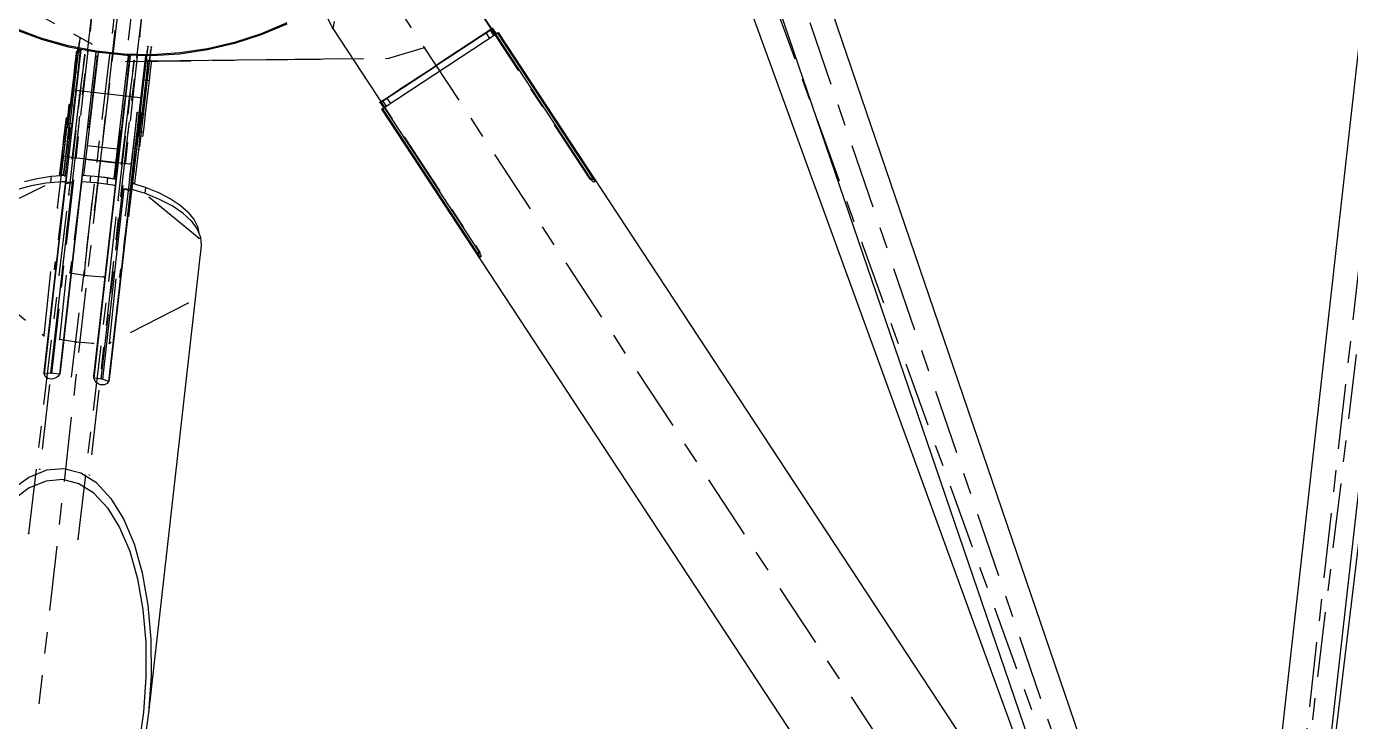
# Model space of a CAD drawing. Header units: millimetres. Extents: x 2368 to 8313, y 7493 to 11698.
# Drawn here: x 6369.5 to 6430.7, y 9107.3 to 9139.4 of the extents above; entities that cross this region are included whole.
import ezdxf

# ---------------------------------------------------------------- set-up
doc = ezdxf.new("R2010")
doc.units = ezdxf.units.MM
doc.linetypes.add('XKITLINE00', pattern=[0])
doc.linetypes.add('XKITLINE03', pattern=[6, 3, -1, 1, -1])

msp = doc.modelspace()

# ---------------------------------------------------------------- linework, layer by layer
at = {"color": 8, "linetype": 'XKITLINE03'}
for p, q in [((6375.5882, 9157.1224), (6370.0578, 9108.1041)), ((6371.5674, 9123.1926), (6375.5882, 9157.1224)), ((6425.7335, 9080.8478), (6375.5882, 9157.1224)), ((6399.8657, 9156.6176), (6425.7335, 9080.8478)), ((6433.7857, 9152.686), (6425.7336, 9080.8478)), ((6399.866, 9152.0024), (6425.7335, 9080.8478)), ((6433.7858, 9148.0753), (6425.7336, 9080.8478)), ((6362.8942, 9143.907), (6373.3362, 9138.1321)), ((6373.4881, 9138.1343), (6374.1676, 9144.0472)), ((6384.5096, 9143.5523), (6383.6337, 9139.3144)), ((6384.5096, 9143.5523), (6383.6337, 9139.3144)), ((6395.5374, 9132.3485), (6388.7475, 9142.6764)), ((6395.5374, 9132.3485), (6388.7475, 9142.6764)), ((6374.5289, 9141.7586), (6374.0722, 9137.7848)), ((6372.6364, 9141.2168), (6371.8817, 9134.7795)), ((6372.4383, 9139.2092), (6372.6364, 9141.2168)), ((6374.9212, 9140.9527), (6374.1665, 9134.5154)), ((6374.7231, 9138.9451), (6374.9212, 9140.9527)), ((6383.6337, 9139.3144), (6390.4236, 9128.9865)), ((6383.6337, 9139.3144), (6390.4236, 9128.9865)), ((6390.9884, 9139.2908), (6385.8535, 9135.915)), ((6385.8536, 9135.915), (6390.9883, 9139.2908)), ((6390.9883, 9139.2908), (6391.0196, 9139.3114)), ((6391.0196, 9139.3114), (6390.9884, 9139.2908)), ((6370.6518, 9123.3747), (6372.4383, 9139.2092)), ((6371.5953, 9135.7315), (6371.9466, 9138.8456)), ((6371.9466, 9138.8456), (6371.7414, 9137.2121)), ((6372.9365, 9123.1105), (6374.7231, 9138.9451)), ((6390.9033, 9139.2349), (6385.9386, 9135.9709)), ((6390.9033, 9139.2349), (6385.9386, 9135.9709)), ((6388.4209, 9137.6029), (6390.9033, 9139.2349)), ((6388.4209, 9137.6029), (6390.9033, 9139.2349)), ((6371.4372, 9131.6233), (6372.1762, 9138.1024)), ((6372.1762, 9138.1024), (6371.926, 9136.2334)), ((6372.9769, 9133.8129), (6373.4881, 9138.1343)), ((6374.7343, 9135.3687), (6375.0857, 9138.4828)), ((6375.0857, 9138.4828), (6374.8804, 9136.8492)), ((6374.8933, 9135.3503), (6375.2446, 9138.4644)), ((6375.2446, 9138.4644), (6375.0394, 9136.8309)), ((6386.2298, 9137.9357), (6387.8716, 9138.4385)), ((6373.7219, 9131.3592), (6374.461, 9137.8383)), ((6374.0722, 9137.7848), (6386.2298, 9137.9357)), ((6374.461, 9137.8383), (6374.2107, 9135.9693)), ((6371.7414, 9137.2121), (6371.39, 9134.098)), ((6374.8804, 9136.8492), (6374.5291, 9133.7351)), ((6375.0394, 9136.8309), (6374.688, 9133.7167)), ((6371.926, 9136.2334), (6371.5651, 9133.1881)), ((6371.7478, 9136.4626), (6374.7279, 9136.1181)), ((6371.46, 9135.8016), (6371.0952, 9132.7232)), ((6371.2797, 9134.1016), (6371.46, 9135.8016)), ((6374.2107, 9135.9693), (6373.8524, 9132.9456)), ((6385.8222, 9135.8944), (6385.8536, 9135.915)), ((6374.599, 9135.4387), (6374.2342, 9132.3603)), ((6374.758, 9135.4203), (6374.3932, 9132.3419)), ((6374.4188, 9133.7388), (6374.599, 9135.4387)), ((6374.5777, 9133.7204), (6374.758, 9135.4203)), ((6371.8817, 9134.7795), (6370.0952, 9118.9446)), ((6374.1665, 9134.5154), (6372.3799, 9118.6805)), ((6370.9149, 9131.0232), (6371.2797, 9134.1016)), ((6372.697, 9131.4961), (6372.9769, 9133.8129)), ((6371.2669, 9133.4032), (6374.247, 9133.0587)), ((6374.054, 9130.6604), (6374.4188, 9133.7388)), ((6374.2129, 9130.642), (6374.5777, 9133.7204)), ((6367.6408, 9130.7437), (6371.3107, 9132.5199)), ((6371.3107, 9132.5199), (6370.7656, 9128.1821)), ((6372.0561, 9132.517), (6371.4904, 9128.0151)), ((6372.8345, 9132.4561), (6372.0561, 9132.517)), ((6373.6057, 9132.3379), (6372.8345, 9132.4561)), ((6374.3305, 9132.1708), (6373.7855, 9127.833)), ((6377.4553, 9129.6092), (6374.3305, 9132.1708)), ((6369.5822, 9115.9704), (6371.4372, 9131.6233)), ((6371.867, 9115.7063), (6373.7219, 9131.3592)), ((6372.5056, 9131.3091), (6372.3194, 9129.6299)), ((6372.6206, 9130.9195), (6372.697, 9131.4961)), ((6372.3194, 9129.6299), (6372.1953, 9128.4917)), ((6370.2915, 9125.1047), (6370.6603, 9128.5825)), ((6371.0175, 9124.9344), (6371.3951, 9128.4954)), ((6372.1953, 9128.4917), (6372.1397, 9127.8601)), ((6367.1335, 9127.7545), (6370.2915, 9125.1047)), ((6371.4904, 9128.0151), (6372.2616, 9127.8969)), ((6372.2616, 9127.8969), (6373.0401, 9127.8359)), ((6373.3113, 9124.7557), (6373.6792, 9128.2247)), ((6376.948, 9126.62), (6373.3113, 9124.7557)), ((6371.7892, 9124.815), (6371.0175, 9124.9344)), ((6372.5672, 9124.7552), (6371.7892, 9124.815))]:
    msp.add_line(p, q, dxfattribs=at)
at = {"color": 8, "linetype": 'XKITLINE00'}
for p, q in [((6400.0705, 9152.5066), (6422.9431, 9085.5103)), ((6402.5665, 9152.2173), (6425.1728, 9086.0011)), ((6432.2017, 9148.7824), (6425.1695, 9086.0443)), ((6434.4653, 9148.52), (6427.4086, 9085.5629)), ((6400.1301, 9147.9495), (6418.2467, 9098.1155)), ((6434.4476, 9144.0196), (6427.7167, 9087.824)), ((6388.7475, 9142.6764), (6391.1427, 9139.0332)), ((6370.1818, 9138.8566), (6368.9721, 9139.3087)), ((6370.1818, 9138.8057), (6368.9721, 9139.2578)), ((6381.517, 9139.5699), (6380.3275, 9139.0678)), ((6381.517, 9139.519), (6380.3275, 9139.0169)), ((6383.3549, 9139.8455), (6383.6337, 9139.3144)), ((6383.6337, 9139.3144), (6386.0288, 9135.6712)), ((6390.9779, 9139.2839), (6391.0118, 9139.3062)), ((6390.9883, 9139.2908), (6391.1531, 9139.0401)), ((6391.0196, 9139.3114), (6391.0118, 9139.3062)), ((6391.0118, 9139.3062), (6391.1766, 9139.0555)), ((6391.0196, 9139.3114), (6391.1844, 9139.0607)), ((6371.4257, 9138.5076), (6370.1818, 9138.8566)), ((6371.4257, 9138.4567), (6370.1818, 9138.8057)), ((6379.0994, 9138.6674), (6377.8416, 9138.3715)), ((6380.3275, 9139.0678), (6379.0994, 9138.6674)), ((6380.3275, 9139.0169), (6379.0994, 9138.6165)), ((6386.0121, 9135.6602), (6391.2847, 9139.1266)), ((6386.4188, 9136.2866), (6390.9033, 9139.2349)), ((6390.7067, 9139.1056), (6390.8715, 9138.855)), ((6390.9033, 9139.2349), (6391.0681, 9138.9842)), ((6391.1594, 9139.0442), (6395.5541, 9132.3594)), ((6391.2452, 9139.1006), (6395.64, 9132.4159)), ((6391.2847, 9139.1266), (6419.0642, 9096.872)), ((6372.6785, 9138.2166), (6370.9995, 9123.3345)), ((6371.989, 9138.3488), (6371.2966, 9132.2118)), ((6372.695, 9138.2644), (6371.4257, 9138.5076)), ((6372.695, 9138.2135), (6371.4257, 9138.4567)), ((6371.7645, 9138.0381), (6371.7373, 9137.8173)), ((6371.7786, 9138.0904), (6371.7575, 9137.8925)), ((6371.783, 9138.1808), (6371.7645, 9138.0381)), ((6371.773, 9138.0371), (6371.7645, 9138.0381)), ((6371.7902, 9138.2076), (6371.7786, 9138.0904)), ((6371.7917, 9138.2382), (6371.783, 9138.1808)), ((6371.7917, 9138.2382), (6371.7902, 9138.2076)), ((6371.9506, 9138.2199), (6371.7917, 9138.2382)), ((6371.8224, 9138.2867), (6371.816, 9138.2354)), ((6371.8343, 9138.3784), (6371.8224, 9138.2867)), ((6371.8527, 9138.3749), (6371.8379, 9138.2329)), ((6371.9376, 9138.072), (6371.9165, 9137.8741)), ((6371.9412, 9138.3579), (6371.9254, 9138.2228)), ((6371.9491, 9138.1892), (6371.9376, 9138.072)), ((6371.9607, 9138.0977), (6371.9403, 9138.1)), ((6371.964, 9138.1275), (6371.9433, 9138.1299)), ((6371.9506, 9138.2199), (6371.9491, 9138.1892)), ((6372.7914, 9138.2033), (6372.2815, 9133.8933)), ((6374.2723, 9138.0715), (6372.5889, 9123.1512)), ((6373.9804, 9138.1286), (6372.695, 9138.2644)), ((6373.9804, 9138.0777), (6372.695, 9138.2135)), ((6372.7356, 9138.0383), (6372.7293, 9137.964)), ((6372.7356, 9138.0383), (6372.7305, 9138.0087)), ((6372.7714, 9138.0341), (6372.7356, 9138.0383)), ((6374.1835, 9138.0539), (6373.6722, 9133.7325)), ((6373.9776, 9138.0777), (6373.9538, 9138.0805)), ((6375.2729, 9138.1011), (6373.9804, 9138.1286)), ((6375.2729, 9138.0503), (6373.9804, 9138.0777)), ((6374.1835, 9138.0539), (6374.0103, 9138.0739)), ((6374.1857, 9138.0733), (6374.1835, 9138.0539)), ((6374.2234, 9138.0725), (6374.1962, 9137.8393)), ((6374.975, 9138.0566), (6374.2767, 9131.8673)), ((6376.563, 9138.1823), (6375.2729, 9138.1011)), ((6376.563, 9138.1314), (6375.2729, 9138.0503)), ((6377.8416, 9138.3715), (6376.563, 9138.1823)), ((6377.8416, 9138.3206), (6376.563, 9138.1314)), ((6379.0994, 9138.6165), (6377.8416, 9138.3206)), ((6371.7026, 9137.5295), (6371.6622, 9137.1891)), ((6371.728, 9137.6238), (6371.6915, 9137.2978)), ((6371.7373, 9137.8173), (6371.7026, 9137.5295)), ((6371.7575, 9137.8925), (6371.728, 9137.6238)), ((6371.8869, 9137.6054), (6371.8504, 9137.2794)), ((6371.9165, 9137.8741), (6371.8869, 9137.6054)), ((6372.6797, 9137.5021), (6372.6399, 9137.146)), ((6372.7679, 9138.0044), (6372.656, 9138.0173)), ((6372.7102, 9137.7811), (6372.6797, 9137.5021)), ((6372.7293, 9137.964), (6372.7102, 9137.7811)), ((6374.2454, 9137.8336), (6374.1586, 9137.8436)), ((6374.2003, 9137.6088), (6374.1698, 9137.3299)), ((6374.2193, 9137.7917), (6374.2003, 9137.6088)), ((6374.2257, 9137.866), (6374.2193, 9137.7917)), ((6374.2257, 9137.866), (6374.2205, 9137.8364)), ((6374.2488, 9137.8634), (6374.2257, 9137.866)), ((6375.0897, 9137.857), (6374.9543, 9137.8727)), ((6375.0555, 9137.5112), (6375.026, 9137.2425)), ((6375.0555, 9137.5112), (6375.026, 9137.2425)), ((6375.0766, 9137.7092), (6375.0555, 9137.5112)), ((6375.0766, 9137.7092), (6375.0555, 9137.5112)), ((6375.0882, 9137.8264), (6375.0766, 9137.7092)), ((6375.0882, 9137.8264), (6375.0766, 9137.7092)), ((6375.0897, 9137.857), (6375.0882, 9137.8264)), ((6375.0897, 9137.857), (6375.0882, 9137.8264)), ((6375.2486, 9137.8386), (6375.0897, 9137.857)), ((6375.2145, 9137.4929), (6375.1849, 9137.2242)), ((6375.2356, 9137.6908), (6375.2145, 9137.4929)), ((6375.2471, 9137.808), (6375.2356, 9137.6908)), ((6384.5538, 9137.9149), (6375.2463, 9137.7994)), ((6375.2486, 9137.8386), (6375.2471, 9137.808)), ((6371.6182, 9136.8132), (6371.5726, 9136.4207)), ((6371.6498, 9136.9308), (6371.6051, 9136.5413)), ((6371.6622, 9137.1891), (6371.6182, 9136.8132)), ((6371.6915, 9137.2978), (6371.6498, 9136.9308)), ((6371.8504, 9137.2794), (6371.6915, 9137.2978)), ((6371.8088, 9136.9124), (6371.764, 9136.5229)), ((6371.8504, 9137.2794), (6371.8088, 9136.9124)), ((6372.6399, 9137.146), (6372.5934, 9136.7371)), ((6374.13, 9136.9738), (6374.0835, 9136.5648)), ((6374.1698, 9137.3299), (6374.13, 9136.9738)), ((6374.9895, 9136.9165), (6374.8482, 9136.9329)), ((6374.9895, 9136.9165), (6374.9478, 9136.5496)), ((6374.9895, 9136.9165), (6374.9478, 9136.5496)), ((6375.026, 9137.2425), (6374.9895, 9136.9165)), ((6375.026, 9137.2425), (6374.9895, 9136.9165)), ((6375.1484, 9136.8982), (6374.9895, 9136.9165)), ((6375.1484, 9136.8982), (6375.1068, 9136.5312)), ((6375.1849, 9137.2242), (6375.1484, 9136.8982)), ((6371.5726, 9136.4207), (6371.5279, 9136.0312)), ((6371.6051, 9136.5413), (6371.5596, 9136.1488)), ((6371.764, 9136.5229), (6371.7185, 9136.1304)), ((6372.5435, 9136.3032), (6372.4935, 9135.8739)), ((6372.5934, 9136.7371), (6372.5435, 9136.3032)), ((6374.0835, 9136.5648), (6374.0335, 9136.131)), ((6374.9478, 9136.5496), (6374.9031, 9136.1601)), ((6374.9478, 9136.5496), (6374.9031, 9136.1601)), ((6375.1068, 9136.5312), (6375.062, 9136.1417)), ((6385.9386, 9135.9709), (6386.4188, 9136.2866)), ((6371.4862, 9135.6642), (6371.4497, 9135.3382)), ((6371.5155, 9135.7729), (6371.4751, 9135.4325)), ((6371.5279, 9136.0312), (6371.4862, 9135.6642)), ((6371.5024, 9135.6623), (6371.4862, 9135.6642)), ((6371.5596, 9136.1488), (6371.5155, 9135.7729)), ((6371.6744, 9135.7545), (6371.6341, 9135.4141)), ((6371.7185, 9136.1304), (6371.6744, 9135.7545)), ((6372.4935, 9135.8739), (6372.4468, 9135.4785)), ((6373.9835, 9135.7017), (6373.9369, 9135.3062)), ((6374.0335, 9136.131), (6373.9835, 9135.7017)), ((6374.8576, 9135.7675), (6374.8135, 9135.3916)), ((6374.8576, 9135.7675), (6374.8135, 9135.3916)), ((6374.9031, 9136.1601), (6374.8576, 9135.7675)), ((6374.9031, 9136.1601), (6374.8576, 9135.7675)), ((6375.0165, 9135.7492), (6374.9724, 9135.3733)), ((6375.062, 9136.1417), (6375.0165, 9135.7492)), ((6385.8222, 9135.8944), (6385.8536, 9135.915)), ((6385.8222, 9135.8944), (6385.987, 9135.6437)), ((6385.8301, 9135.8996), (6385.9949, 9135.6489)), ((6385.864, 9135.9219), (6385.8536, 9135.915)), ((6385.8536, 9135.915), (6386.0184, 9135.6643)), ((6385.8868, 9135.5778), (6386.0121, 9135.6602)), ((6385.9263, 9135.6038), (6390.321, 9128.919)), ((6385.9386, 9135.9709), (6386.1034, 9135.7202)), ((6386.0121, 9135.6602), (6390.4069, 9128.9755)), ((6386.1352, 9136.1001), (6386.3, 9135.8495)), ((6371.2922, 9135.0458), (6371.2683, 9134.8552)), ((6371.3058, 9135.1113), (6371.2904, 9134.9608)), ((6371.3068, 9135.1549), (6371.2922, 9135.0458)), ((6371.3114, 9135.1771), (6371.3058, 9135.1113)), ((6371.4425, 9135.162), (6371.3114, 9135.1771)), ((6371.4202, 9135.0695), (6371.3991, 9134.8716)), ((6371.4404, 9135.1447), (6371.4132, 9134.9239)), ((6371.4497, 9135.3382), (6371.4202, 9135.0695)), ((6371.4751, 9135.4325), (6371.4404, 9135.1447)), ((6371.5994, 9135.1263), (6371.5721, 9134.9055)), ((6371.6341, 9135.4141), (6371.5994, 9135.1263)), ((6372.4066, 9135.1439), (6372.3757, 9134.8929)), ((6372.4468, 9135.4785), (6372.4066, 9135.1439)), ((6373.8967, 9134.9716), (6373.8658, 9134.7206)), ((6373.9369, 9135.3062), (6373.8967, 9134.9716)), ((6374.7731, 9135.0513), (6374.7384, 9134.7635)), ((6374.7731, 9135.0513), (6374.7384, 9134.7635)), ((6374.8135, 9135.3916), (6374.7731, 9135.0513)), ((6374.8135, 9135.3916), (6374.7731, 9135.0513)), ((6374.932, 9135.0329), (6374.8974, 9134.7451)), ((6374.9724, 9135.3733), (6374.932, 9135.0329)), ((6385.8868, 9135.5778), (6414.0919, 9092.6758)), ((6371.2332, 9134.4396), (6371.1944, 9134.095)), ((6371.2364, 9134.5927), (6371.1981, 9134.2716)), ((6371.2657, 9134.7331), (6371.2332, 9134.4396)), ((6371.2683, 9134.8552), (6371.2364, 9134.5927)), ((6371.2904, 9134.9608), (6371.2657, 9134.7331)), ((6371.5214, 9134.7081), (6371.2743, 9132.5173)), ((6371.4159, 9134.9463), (6371.2904, 9134.9608)), ((6371.4269, 9134.5571), (6371.3407, 9133.8096)), ((6371.3921, 9134.4212), (6371.3533, 9134.0767)), ((6371.3948, 9134.7812), (6371.3861, 9134.7237)), ((6371.545, 9134.7054), (6371.3861, 9134.7237)), ((6371.3991, 9134.8716), (6371.3875, 9134.7544)), ((6371.4247, 9134.7147), (6371.3921, 9134.4212)), ((6371.4132, 9134.9239), (6371.3948, 9134.7812)), ((6371.5721, 9134.9055), (6371.4132, 9134.9239)), ((6371.4252, 9134.7192), (6371.4247, 9134.7147)), ((6371.4452, 9134.7169), (6371.4269, 9134.5571)), ((6371.5537, 9134.7628), (6371.545, 9134.7054)), ((6371.5721, 9134.9055), (6371.5537, 9134.7628)), ((6371.5876, 9134.7913), (6371.5578, 9134.7947)), ((6371.591, 9134.8211), (6371.5617, 9134.8245)), ((6372.3805, 9134.7298), (6372.2864, 9134.7407)), ((6372.3562, 9134.7426), (6372.3494, 9134.7032)), ((6372.3519, 9134.7331), (6372.3494, 9134.7032)), ((6372.377, 9134.7), (6372.3494, 9134.7032)), ((6372.3757, 9134.8929), (6372.3562, 9134.7426)), ((6373.8188, 9134.5556), (6373.5693, 9132.3441)), ((6373.8758, 9134.557), (6373.7712, 9134.5691)), ((6373.8197, 9134.5635), (6373.8188, 9134.5556)), ((6373.8413, 9134.553), (6373.8188, 9134.5556)), ((6373.8463, 9134.5703), (6373.8395, 9134.531)), ((6373.842, 9134.5609), (6373.8395, 9134.531)), ((6373.8724, 9134.5272), (6373.8395, 9134.531)), ((6373.8658, 9134.7206), (6373.8463, 9134.5703)), ((6374.6841, 9134.3425), (6374.5576, 9134.3571)), ((6374.5642, 9134.3564), (6374.5637, 9134.3518)), ((6374.5642, 9134.3564), (6374.5637, 9134.3518)), ((6374.7112, 9134.5427), (6374.5803, 9134.5578)), ((6374.6928, 9134.4), (6374.6841, 9134.3425)), ((6374.6928, 9134.4), (6374.6841, 9134.3425)), ((6374.7112, 9134.5427), (6374.6928, 9134.4)), ((6374.7112, 9134.5427), (6374.6928, 9134.4)), ((6374.7384, 9134.7635), (6374.7112, 9134.5427)), ((6374.7384, 9134.7635), (6374.7112, 9134.5427)), ((6374.8701, 9134.5243), (6374.7112, 9134.5427)), ((6374.8517, 9134.3816), (6374.843, 9134.3241)), ((6374.8701, 9134.5243), (6374.8517, 9134.3816)), ((6374.8974, 9134.7451), (6374.8701, 9134.5243)), ((6371.1552, 9133.9077), (6371.11, 9133.5195)), ((6371.1944, 9134.095), (6371.1512, 9133.7167)), ((6371.1981, 9134.2716), (6371.1552, 9133.9077)), ((6371.2141, 9134.2697), (6371.1981, 9134.2716)), ((6371.3407, 9133.8096), (6371.2543, 9133.0661)), ((6371.3533, 9134.0767), (6371.3102, 9133.6984)), ((6372.2815, 9133.8933), (6372.2054, 9133.2526)), ((6373.6722, 9133.7325), (6372.2815, 9133.8933)), ((6374.5312, 9134.0583), (6374.4924, 9133.7138)), ((6374.5312, 9134.0583), (6374.4924, 9133.7138)), ((6374.5637, 9134.3518), (6374.5312, 9134.0583)), ((6374.5637, 9134.3518), (6374.5312, 9134.0583)), ((6374.6901, 9134.04), (6374.6513, 9133.6954)), ((6374.843, 9134.3241), (6374.6841, 9134.3425)), ((6374.7227, 9134.3335), (6374.6901, 9134.04)), ((6374.7232, 9134.338), (6374.7227, 9134.3335)), ((6371.1059, 9133.3236), (6371.0607, 9132.9354)), ((6371.11, 9133.5195), (6371.0647, 9133.1264)), ((6371.1512, 9133.7167), (6371.1059, 9133.3236)), ((6371.2648, 9133.3053), (6371.2196, 9132.9171)), ((6371.3102, 9133.6984), (6371.2648, 9133.3053)), ((6372.2054, 9133.2526), (6372.1358, 9132.6716)), ((6373.5961, 9133.0918), (6372.2054, 9133.2526)), ((6373.6722, 9133.7325), (6373.5961, 9133.0918)), ((6374.4492, 9133.3355), (6374.4039, 9132.9424)), ((6374.4492, 9133.3355), (6374.4039, 9132.9424)), ((6374.4924, 9133.7138), (6374.4492, 9133.3355)), ((6374.4924, 9133.7138), (6374.4492, 9133.3355)), ((6374.6082, 9133.3171), (6374.5628, 9132.924)), ((6374.6513, 9133.6954), (6374.6082, 9133.3171)), ((6371.3107, 9132.5199), (6370.6227, 9132.4705)), ((6371.0216, 9132.7481), (6370.9933, 9132.4971)), ((6371.0178, 9132.5716), (6371.0091, 9132.4982)), ((6371.0607, 9132.9354), (6371.0178, 9132.5716)), ((6371.1768, 9132.5532), (6371.0178, 9132.5716)), ((6371.0647, 9133.1264), (6371.0216, 9132.7481)), ((6371.1768, 9132.5532), (6371.1716, 9132.5099)), ((6371.2196, 9132.9171), (6371.1768, 9132.5532)), ((6371.2543, 9133.0661), (6371.1893, 9132.5112)), ((6371.3107, 9132.5199), (6371.2781, 9132.2313)), ((6372.1358, 9132.6716), (6372.1166, 9132.5134)), ((6373.5961, 9133.0918), (6373.5265, 9132.5108)), ((6374.3587, 9132.5542), (6374.3158, 9132.1904)), ((6374.3587, 9132.5542), (6374.3158, 9132.1904)), ((6374.4039, 9132.9424), (6374.3587, 9132.5542)), ((6374.4039, 9132.9424), (6374.3587, 9132.5542)), ((6374.5176, 9132.5358), (6374.4748, 9132.172)), ((6374.5628, 9132.924), (6374.5176, 9132.5358)), ((6369.6949, 9132.0452), (6369.0725, 9131.869)), ((6369.9768, 9132.3708), (6369.3871, 9132.2233)), ((6370.3865, 9132.1666), (6369.6949, 9132.0452)), ((6370.6227, 9132.4705), (6369.9768, 9132.3708)), ((6371.2789, 9132.2313), (6370.2864, 9123.4343)), ((6371.2868, 9132.1334), (6370.2945, 9123.3381)), ((6371.1303, 9132.2304), (6370.3865, 9132.1666)), ((6370.6227, 9132.4705), (6370.5904, 9132.1841)), ((6371.5891, 9132.178), (6370.5968, 9123.381)), ((6372.0241, 9132.2269), (6371.0316, 9123.4299)), ((6371.2789, 9132.2313), (6371.1303, 9132.2304)), ((6371.2966, 9132.2118), (6371.2868, 9132.1334)), ((6371.5891, 9132.178), (6371.2868, 9132.1334)), ((6371.3098, 9132.3286), (6371.2893, 9132.331)), ((6371.5891, 9132.178), (6371.2966, 9132.2118)), ((6372.0164, 9132.1651), (6371.8147, 9130.5597)), ((6372.0561, 9132.517), (6371.8544, 9130.9116)), ((6372.0561, 9132.517), (6372.0233, 9132.227)), ((6372.7006, 9132.1801), (6372.0241, 9132.2269)), ((6372.445, 9132.4938), (6372.0561, 9132.517)), ((6372.445, 9132.4938), (6372.4118, 9132.2001)), ((6372.8345, 9132.4561), (6372.445, 9132.4938)), ((6373.5739, 9132.0485), (6372.5814, 9123.2515)), ((6373.4885, 9132.0673), (6372.7006, 9132.1801)), ((6373.2222, 9132.404), (6372.8345, 9132.4561)), ((6373.2222, 9132.404), (6373.1891, 9132.1102)), ((6373.6057, 9132.3379), (6373.2222, 9132.404)), ((6373.5739, 9132.0485), (6373.4885, 9132.0673)), ((6373.5265, 9132.5108), (6373.5076, 9132.3548)), ((6373.6057, 9132.3379), (6373.5731, 9132.0487)), ((6373.5946, 9132.0645), (6373.5751, 9132.0668)), ((6374.3305, 9132.1708), (6374.1293, 9130.5691)), ((6374.3305, 9132.1708), (6374.2983, 9131.8853)), ((6374.4748, 9132.172), (6374.3158, 9132.1904)), ((6374.9866, 9131.966), (6374.3305, 9132.1708)), ((6374.4748, 9132.172), (6374.4695, 9132.1274)), ((6374.9866, 9131.966), (6374.9549, 9131.6856)), ((6375.5893, 9131.7221), (6374.9866, 9131.966)), ((6395.64, 9132.4159), (6395.5541, 9132.3594)), ((6395.5541, 9132.3594), (6395.5905, 9132.3091)), ((6395.6733, 9132.3636), (6395.5905, 9132.3091)), ((6395.5905, 9132.3091), (6395.6283, 9132.2659)), ((6395.6647, 9132.2332), (6395.6283, 9132.2659)), ((6395.64, 9132.4159), (6395.6733, 9132.3636)), ((6395.6967, 9132.2137), (6395.6647, 9132.2332)), ((6395.6733, 9132.3636), (6395.7024, 9132.3146)), ((6395.7216, 9132.2089), (6395.6967, 9132.2137)), ((6395.7024, 9132.3146), (6395.7251, 9132.2728)), ((6395.7375, 9132.2194), (6395.7216, 9132.2089)), ((6395.7251, 9132.2728), (6395.7393, 9132.2417)), ((6395.741, 9132.2352), (6395.7375, 9132.2194)), ((6395.7393, 9132.2417), (6395.741, 9132.2352)), ((6371.2319, 9131.647), (6371.2132, 9131.6491)), ((6371.9512, 9131.6465), (6371.9374, 9131.6481)), ((6371.9533, 9131.6632), (6371.9393, 9131.6648)), ((6373.9844, 9131.9011), (6372.9917, 9123.1042)), ((6374.2669, 9131.7889), (6373.2744, 9122.9919)), ((6374.2991, 9131.885), (6373.3066, 9123.088)), ((6373.5176, 9131.3828), (6373.499, 9131.3849)), ((6374.2767, 9131.8673), (6373.9844, 9131.9011)), ((6374.2669, 9131.7889), (6373.9844, 9131.9011)), ((6374.2908, 9131.8189), (6374.0896, 9130.2172)), ((6374.2767, 9131.8673), (6374.2669, 9131.7889)), ((6374.9729, 9131.6802), (6374.2991, 9131.885)), ((6375.633, 9131.4154), (6374.9729, 9131.6802)), ((6376.1255, 9131.4443), (6375.5893, 9131.7221)), ((6376.2161, 9131.1114), (6375.633, 9131.4154)), ((6376.5835, 9131.1389), (6376.1255, 9131.4443)), ((6374.2234, 9131.2824), (6374.2099, 9131.2839)), ((6376.7079, 9130.7757), (6376.2161, 9131.1114)), ((6376.9533, 9130.8124), (6376.5835, 9131.1389)), ((6377.0964, 9130.4166), (6376.7079, 9130.7757)), ((6376.9533, 9130.8124), (6377.2268, 9130.4719)), ((6377.0964, 9130.4166), (6377.3718, 9130.043)), ((6377.2268, 9130.4719), (6377.398, 9130.1251)), ((6377.398, 9130.1251), (6377.4486, 9129.856)), ((6377.3718, 9130.043), (6377.5275, 9129.6639)), ((6377.5275, 9129.6639), (6377.5596, 9129.2889)), ((6377.5596, 9129.2889), (6375.1228, 9107.6906)), ((6390.4069, 9128.9755), (6390.321, 9128.919)), ((6390.321, 9128.919), (6390.3558, 9128.8677)), ((6390.4387, 9128.9222), (6390.3558, 9128.8677)), ((6390.3558, 9128.8677), (6390.3893, 9128.8215)), ((6390.4069, 9128.9755), (6390.4387, 9128.9222)), ((6390.4387, 9128.9222), (6390.4634, 9128.8703)), ((6390.4634, 9128.8703), (6390.479, 9128.8239)), ((6390.3893, 9128.8215), (6390.4186, 9128.7842)), ((6390.4186, 9128.7842), (6390.4416, 9128.7588)), ((6390.4468, 9128.7547), (6390.4416, 9128.7588)), ((6390.4628, 9128.7516), (6390.4468, 9128.7547)), ((6390.4787, 9128.7621), (6390.4628, 9128.7516)), ((6390.4842, 9128.7868), (6390.4787, 9128.7621)), ((6390.479, 9128.8239), (6390.4842, 9128.7868)), ((6370.7951, 9127.7756), (6370.7764, 9127.7777)), ((6370.8023, 9127.8396), (6370.7842, 9127.8467)), ((6371.5133, 9127.6993), (6371.4925, 9127.7039)), ((6373.8078, 9127.5305), (6373.7864, 9127.5303)), ((6370.4465, 9124.6856), (6370.4278, 9124.6878)), ((6370.2864, 9123.4343), (6370.2876, 9123.3619)), ((6370.2876, 9123.3619), (6370.3074, 9123.2933)), ((6370.5968, 9123.381), (6370.2949, 9123.3364)), ((6370.9995, 9123.3345), (6370.5968, 9123.381)), ((6371.0142, 9123.3581), (6370.9791, 9123.2912)), ((6371.0316, 9123.4299), (6371.0142, 9123.3581)), ((6370.3074, 9123.2933), (6370.3449, 9123.2318)), ((6370.3982, 9123.1806), (6370.3449, 9123.2318)), ((6370.4646, 9123.1422), (6370.3982, 9123.1806)), ((6370.5407, 9123.1186), (6370.4646, 9123.1422)), ((6370.6228, 9123.111), (6370.5407, 9123.1186)), ((6370.7068, 9123.1196), (6370.6228, 9123.111)), ((6370.7884, 9123.1441), (6370.7068, 9123.1196)), ((6370.8635, 9123.1833), (6370.7884, 9123.1441)), ((6370.8892, 9123.2038), (6370.8635, 9123.1833)), ((6370.9281, 9123.2326), (6370.8892, 9123.2038)), ((6370.9791, 9123.2912), (6370.9281, 9123.2326)), ((6372.5814, 9123.2515), (6372.5823, 9123.1771)), ((6372.5823, 9123.1771), (6372.6014, 9123.1024)), ((6372.9917, 9123.1042), (6372.5889, 9123.1507)), ((6372.6014, 9123.1024), (6372.6376, 9123.0312)), ((6372.6376, 9123.0312), (6372.6893, 9122.967)), ((6372.7537, 9122.9131), (6372.6893, 9122.967)), ((6372.8277, 9122.8721), (6372.7537, 9122.9131)), ((6372.9075, 9122.8462), (6372.8277, 9122.8721)), ((6372.9892, 9122.8366), (6372.9075, 9122.8462)), ((6373.0686, 9122.8438), (6372.9892, 9122.8366)), ((6373.2744, 9122.9919), (6372.9917, 9123.1042)), ((6373.1418, 9122.8674), (6373.0686, 9122.8438)), ((6373.205, 9122.9063), (6373.1418, 9122.8674)), ((6373.2419, 9122.9447), (6373.205, 9122.9063)), ((6373.2551, 9122.9576), (6373.2419, 9122.9447)), ((6373.2894, 9123.0183), (6373.2551, 9122.9576)), ((6373.3066, 9123.088), (6373.2894, 9123.0183)), ((6369.5882, 9118.5618), (6368.7847, 9117.9695)), ((6370.4032, 9118.8966), (6369.5882, 9118.5618)), ((6371.1562, 9118.461), (6370.3872, 9118.3952)), ((6371.2097, 9118.9656), (6370.4032, 9118.8966)), ((6371.8982, 9118.2719), (6371.1562, 9118.461)), ((6371.9879, 9118.7672), (6371.2097, 9118.9656)), ((6372.7185, 9118.3063), (6371.9879, 9118.7672)), ((6369.61, 9118.076), (6368.8438, 9117.5112)), ((6370.3872, 9118.3952), (6369.61, 9118.076)), ((6372.5949, 9117.8323), (6371.8982, 9118.2719)), ((6372.7185, 9118.3063), (6373.3837, 9117.5941)), ((6372.5949, 9117.8323), (6373.2292, 9117.1532)), ((6373.3837, 9117.5941), (6373.9669, 9116.6482)), ((6373.2292, 9117.1532), (6373.7853, 9116.2513)), ((6373.9669, 9116.6482), (6374.4539, 9115.492)), ((6373.7853, 9116.2513), (6374.2496, 9115.1488)), ((6374.4539, 9115.492), (6374.8326, 9114.1538)), ((6374.2496, 9115.1488), (6374.6108, 9113.8728)), ((6374.6108, 9113.8728), (6374.8598, 9112.4548)), ((6374.8326, 9114.1538), (6375.0938, 9112.6667)), ((6374.8598, 9112.4548), (6374.9906, 9110.9296)), ((6375.0938, 9112.6667), (6375.2309, 9111.0673)), ((6374.9906, 9110.9296), (6374.9999, 9109.3349)), ((6375.2309, 9111.0673), (6375.2407, 9109.3948)), ((6374.9999, 9109.3349), (6374.8875, 9107.7098)), ((6375.2407, 9109.3948), (6375.1228, 9107.6906)), ((6374.8875, 9107.7098), (6374.6562, 9106.0945)), ((6375.1228, 9107.6906), (6374.8803, 9105.9966))]:
    msp.add_line(p, q, dxfattribs=at)
for centre in [(6383.6337, 9139.3144), (6383.6337, 9139.3144), (6383.6337, 9139.3144), (6383.6337, 9139.3144), (6390.9883, 9139.2908), (6390.9883, 9139.2908), (6390.9884, 9139.2908), (6390.9884, 9139.2908), (6391.0196, 9139.3114), (6391.0196, 9139.3114), (6371.9466, 9138.8456), (6371.9466, 9138.8456), (6372.4383, 9139.2092), (6372.4383, 9139.2092), (6374.7231, 9138.9451), (6374.7231, 9138.9451), (6390.9033, 9139.2349), (6390.9033, 9139.2349), (6390.9033, 9139.2349), (6390.9033, 9139.2349), (6372.1762, 9138.1024), (6372.1762, 9138.1024), (6373.3362, 9138.1321), (6373.4881, 9138.1343), (6373.4881, 9138.1343), (6375.0857, 9138.4828), (6375.0857, 9138.4828), (6375.2446, 9138.4644), (6375.2446, 9138.4644), (6387.8716, 9138.4385), (6374.0722, 9137.7848), (6374.0722, 9137.7848), (6374.461, 9137.8383), (6374.461, 9137.8383), (6386.2298, 9137.9357), (6386.2298, 9137.9357), (6388.4209, 9137.6029), (6388.4209, 9137.6029), (6371.7414, 9137.2121), (6371.7414, 9137.2121), (6374.8804, 9136.8492), (6374.8804, 9136.8492), (6375.0394, 9136.8309), (6375.0394, 9136.8309), (6371.7478, 9136.4626), (6371.926, 9136.2334), (6371.926, 9136.2334), (6371.46, 9135.8016), (6371.46, 9135.8016), (6371.5953, 9135.7315), (6374.2107, 9135.9693), (6374.2107, 9135.9693), (6374.7279, 9136.1181), (6385.8222, 9135.8944), (6385.8535, 9135.915), (6385.8536, 9135.915), (6385.8536, 9135.915), (6385.9386, 9135.9709), (6385.9386, 9135.9709), (6374.599, 9135.4387), (6374.599, 9135.4387), (6374.7343, 9135.3687), (6374.758, 9135.4203), (6374.758, 9135.4203), (6374.8933, 9135.3503), (6371.8817, 9134.7795), (6371.8817, 9134.7795), (6374.1665, 9134.5154), (6374.1665, 9134.5154), (6371.2797, 9134.1016), (6371.2797, 9134.1016), (6371.39, 9134.098), (6372.9769, 9133.8129), (6372.9769, 9133.8129), (6374.4188, 9133.7388), (6374.4188, 9133.7388), (6374.5291, 9133.7351), (6371.2669, 9133.4032), (6374.5777, 9133.7204), (6374.5777, 9133.7204), (6374.688, 9133.7167), (6371.0952, 9132.7232), (6371.3107, 9132.5199), (6371.3107, 9132.5199), (6372.0561, 9132.517), (6372.0561, 9132.517), (6374.247, 9133.0587), (6372.8345, 9132.4561), (6372.8345, 9132.4561), (6373.6057, 9132.3379), (6374.2342, 9132.3603), (6374.3305, 9132.1708), (6374.3305, 9132.1708), (6374.3932, 9132.3419), (6395.5374, 9132.3485), (6395.5374, 9132.3485), (6371.4372, 9131.6233), (6371.4372, 9131.6233), (6372.697, 9131.4961), (6372.697, 9131.4961), (6373.7219, 9131.3592), (6373.7219, 9131.3592), (6370.9149, 9131.0232), (6372.6206, 9130.9195), (6374.054, 9130.6604), (6374.2129, 9130.642), (6372.3194, 9129.6299), (6372.3194, 9129.6299), (6377.4553, 9129.6092), (6390.4236, 9128.9865), (6390.4236, 9128.9865), (6372.1953, 9128.4917), (6372.1953, 9128.4917), (6370.7656, 9128.1821), (6371.4904, 9128.0151), (6371.4904, 9128.0151), (6372.1397, 9127.8601), (6372.2616, 9127.8969), (6372.2616, 9127.8969), (6373.0401, 9127.8359), (6373.7855, 9127.833), (6376.948, 9126.62), (6370.2915, 9125.1047), (6370.2915, 9125.1047), (6371.0175, 9124.9344), (6371.0175, 9124.9344), (6371.7892, 9124.815), (6371.7892, 9124.815), (6372.5672, 9124.7552), (6373.3113, 9124.7557), (6373.3113, 9124.7557), (6370.6518, 9123.3747), (6372.9365, 9123.1105), (6370.0952, 9118.9446), (6372.3799, 9118.6805), (6369.5822, 9115.9704), (6371.867, 9115.7063)]:
    msp.add_circle(centre, 0.01, dxfattribs=at)

doc.saveas('drawing.dxf')
